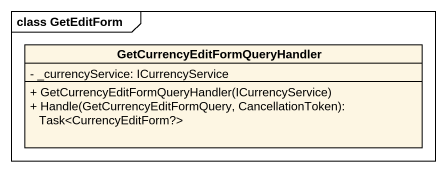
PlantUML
@startuml
mainframe class GetEditForm
hide circle
hide empty members
skinparam classAttributeIconSize 0
class "GetCurrencyEditFormQueryHandler" as GetCurrencyEditFormQueryHand {
  - _currencyService: ICurrencyService
  + GetCurrencyEditFormQueryHandler(ICurrencyService)
  + Handle(GetCurrencyEditFormQuery, CancellationToken): Task<CurrencyEditForm?>
}
@enduml
